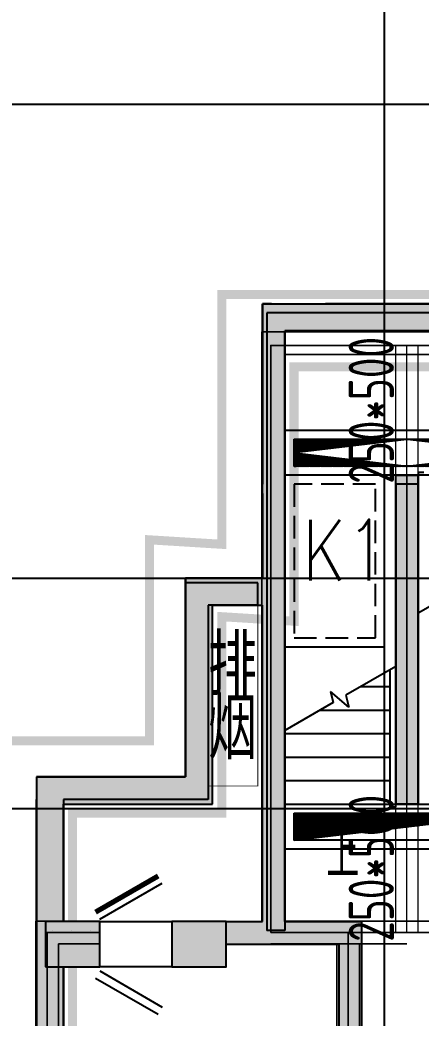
# Model space of a CAD drawing. Extents: x 369444 to 684549, y -549309 to 575337.
# Drawn here: x 385993 to 390430, y 460388 to 471438 of the extents above; entities that cross this region are included whole.
import ezdxf

# ---------------------------------------------------------------- set-up
doc = ezdxf.new("R2010")
doc.units = 0
doc.header["$LTSCALE"] = 1000
doc.header["$MEASUREMENT"] = 0
doc.linetypes.add('__DASH', pattern=[0.35, 0.25, -0.1])
doc.linetypes.add('DASH', pattern=[0.35, 0.25, -0.1])
for name, color, linetype, lineweight, true_color in [('-1-0-1', 7, 'Continuous', 0, 0xc0c0c0), ('-1-1-2', 7, 'Continuous', 0, 0xc0c0c0), ('-2-0-1', 1, 'Continuous', 0, 0xff0000), ('-2-1-2', 9, 'Continuous', 0, 0x808080), ('1-6-1', 7, 'Continuous', 0, 0x55ff55), ('1-6-2', 7, 'Continuous', 0, 0x55ff55), ('12-6-1', 4, 'Continuous', 0, 0x00ffff), ('12-6-2', 4, 'Continuous', 0, 0x00ffff), ('12-6-5', 4, 'Continuous', 0, 0x00ffff)]:
    doc.layers.add(name, color=color, linetype=linetype, lineweight=lineweight, true_color=true_color)
for name, color, linetype in [('1-标高箭头', 3, 'Continuous'), ('A-WALL-HATCH', 8, 'Continuous'), ('COLUMN', 9, 'Continuous'), ('DOTE', 1, 'Continuous'), ('HS-A-轮廓线-地下室', 3, 'DASH'), ('PUB_HATCH', 8, 'Continuous'), ('STAIR', 2, 'Continuous'), ('WALL', 9, 'Continuous'), ('WINDOW', 4, 'Continuous'), ('二期轮廓线', 8, 'DASH'), ('填充', 8, 'Continuous'), ('排水', 61, 'Continuous'), ('车库集水坑', 60, 'Continuous'), ('车库风井', 6, 'Continuous'), ('防火分区线', 7, 'Continuous')]:
    doc.layers.add(name, color=color, linetype=linetype)
doc.layers.add('TEXT', color=7, linetype='Continuous', lineweight=13)
doc.styles.add('_HZTXT', font='txt.shx', dxfattribs={"width": 0.8, "bigfont": 'HZTXT.shx'})
doc.styles.add('_TCH_DIM', font='SIMPLEX', dxfattribs={"bigfont": 'GBCBIG'})
doc.styles.add('yjkcad', font='yjkeng.shx', dxfattribs={"width": 0.7, "height": 250, "bigfont": 'yjkchn.shx'})

# ---------------------------------------------------------------- blocks, each defined once
blk = doc.blocks.new('_FZH')
blk.add_lwpolyline([(-0.5, -0.5), (0.5, -0.5), (0.5, 0.5), (-0.5, 0.5)], close=True)
at = {"layer": 'PUB_HATCH'}
blk.add_solid([(-0.5, -0.5), (0.5, -0.5), (-0.5, 0.5), (0.5, 0.5)], dxfattribs=at)
blk = doc.blocks.new('$DorLib2D$00000196')
at = {"color": 0}
for p, q in [((-0.499999999943185, 0.3571428571756599), (0.3660254037941115, 0.8571428571485775)), ((-0.4999999999536087, -0.3571428571892383), (0.3660254037836808, -0.8571428571621489)), ((-0.5571428570964443, -0.4561171890503601), (0.308882546641037, -0.9561171890231036))]:
    blk.add_line(p, q, dxfattribs=at)
at = {"color": 0, "const_width": 0.0714285714285714}
blk.add_lwpolyline([(-0.5571428570860135, 0.4561171890367817), (0.3088825466514606, 0.9561171890095252)], dxfattribs=at)

msp = doc.modelspace()

# ---------------------------------------------------------------- hatches: boundary and pattern name
at = {"layer": 'A-WALL-HATCH'}
for points in [[(386874.6808252316, 460956.8612117458), (386874.6808252316, 461456.8612117458), (386174.6808252316, 461456.8612117458), (386174.6808252316, 460956.8612117458)], [(388274.6806573849, 460956.8612117458), (388274.6806573849, 461456.8612117458), (387674.6806421261, 461456.8612117458), (387674.6806421261, 460956.8612117458)]]:
    msp.add_hatch(color=256, dxfattribs=at).paths.add_polyline_path(points)
at = {"layer": 'PUB_HATCH', "linetype": 'ByBlock'}
for points in [[(388674.5410318356, 468296.8659000087), (388924.5410318356, 467996.8659000087), (396924.5577554684, 467996.8659000087), (397174.5577554684, 468296.8659000087)], [(387824.5425271969, 465257.3111452747), (388124.5425271969, 464957.3111452747), (388674.5410318356, 464957.3111452747), (388724.5410318356, 465102.3111447978), (388674.5410318356, 465257.3111452747)], [(387824.5425271969, 463056.9704236675), (388124.5425271969, 462755.9704370189), (388124.5425271969, 464957.3111452747), (387824.5425271969, 465257.3111452747)], [(386174.6788339596, 462806.9703507114), (386333.0121850949, 462873.3036908794), (386349.678841589, 463056.9703583408), (386174.6788187008, 463056.9703507114)], [(386333.0121850949, 462873.3036908794), (386474.6788492184, 462755.9703640628), (388124.5425271969, 462755.9704370189), (387824.5425271969, 463056.9704236675), (386349.678841589, 463056.9703583408)], [(386274.6788492184, 461356.8659000087), (386274.6788492184, 461456.8659000087), (386474.6788492184, 461456.8659000087), (386474.6788492184, 462755.9703640628), (386333.0121850949, 462873.3036908794), (386174.6788492184, 462806.9703507114), (386174.6788492184, 461356.8659000087)], [(386474.6788492184, 460956.8659000087), (386274.6788492184, 460956.8659000087), (386274.6788492184, 461356.8659000087), (386174.6788492184, 461356.8659000087), (386174.6788492184, 459506.9657835651), (386474.6788492184, 459506.9657835651)]]:
    msp.add_hatch(color=256, dxfattribs=at).paths.add_polyline_path(points)
at = {"layer": 'PUB_HATCH'}
for points in [[(388724.5410318356, 465102.3111447978), (388924.5410318356, 465082.3111452747), (388924.5410318356, 467996.8659000087), (388674.5410318356, 468296.8659000087), (388674.5410318356, 465257.3111452747)], [(390399.6136026364, 462756.8642310787), (390399.6620721798, 466396.8642353702), (390149.6620721798, 466396.8675646472), (390149.6136026364, 462756.8675603557)], [(388624.4082040768, 465207.3208946872), (387824.4082040768, 465207.3208946872), (388074.4082040768, 464957.3208946872), (388624.4082040768, 464957.3208946872)], [(388074.4082040768, 464957.3208946872), (387824.4082040768, 465207.3208946872), (387824.4082040768, 463056.980178802), (388074.4082040768, 462806.980178802)], [(388799.5410318356, 461373.5325669933), (388924.5410318356, 461456.8659000087), (388924.5410318356, 465082.3111452747), (388724.5410318356, 465102.3111447978), (388674.5410318356, 464957.3111452747), (388674.5410318356, 461456.8659000087)], [(386174.6808252316, 461206.8611664462), (386174.6808252316, 461456.8612117458), (386474.5447015744, 461456.8612117458), (386474.5445260983, 462806.980178802), (386174.5444879513, 463056.980178802), (386174.5447320919, 461206.8611664462)], [(388074.4082040768, 462806.980178802), (387824.4082040768, 463056.980178802), (386174.5444879513, 463056.980178802), (386474.5445260983, 462806.980178802)], [(388274.6786813717, 461456.8659000087), (388274.6786813717, 461206.8659000087), (388799.5410318356, 461206.8659000087), (388799.5410318356, 461373.5325669933), (388674.5410318356, 461456.8659000087)], [(388799.5410318356, 461373.5325669933), (388799.5410318356, 461206.8659000087), (389524.6163568478, 461206.8659000087), (389774.6163949948, 461456.8659000087), (388924.5410318356, 461456.8659000087)], [(389774.6160440426, 459406.9657835651), (389774.6163949948, 461456.8659000087), (389524.6163568478, 461206.8659000087), (389524.6160440426, 459406.9657835651)], [(386474.5447626095, 460956.8612117458), (386174.6808252316, 460956.8612117458), (386174.6808252316, 461206.8611669231), (386174.5447320919, 461206.8611669231), (386174.545449255, 455556.9754805255), (386474.5454950314, 455256.9754805255)]]:
    msp.add_hatch(color=256, dxfattribs=at).paths.add_polyline_path(points)
at = {"layer": '填充'}
h = msp.add_hatch(dxfattribs=at)
h.set_pattern_fill('ANSI31', color=256, scale=100, angle=585.0000000000001, style=0)
h.set_pattern_definition([(270, (-38490358416.97454, -3904703183.507347), (158.75, 5.684341886080801e-14), [])])
h.paths.add_polyline_path([(389024.4828195553, 466796.8612274814), (391524.4826669674, 466796.8612270046), (391524.4826669674, 466496.8612270046), (389024.4828195553, 466496.8612274814)])
h = msp.add_hatch(dxfattribs=at)
h.set_pattern_fill('ANSI31', color=256, scale=100, angle=585.0000000000001, style=0)
h.set_pattern_definition([(270, (-38490358416.97454, -3904707323.507351), (158.75, 5.684341886080801e-14), [])])
h.paths.add_polyline_path([(389024.4828195553, 462656.8612231899), (391524.4826669674, 462656.861222713), (391524.4826669674, 462356.861222713), (389024.4828195553, 462356.8612231899)])

# ---------------------------------------------------------------- linework, layer by layer
at = {"layer": '-1-0-1', "color": 0}
for p in [(388768.708466528, 467834.8820771861, -3600), (390274.3054132443, 467834.8820771861, -3600), (390274.3054132443, 466397.0933484721, -3600), (390274.2569437008, 462757.0933441806, -3600), (386293.3804330807, 461335.0859393764, -3600), (386862.7114877682, 461335.0859393764, -3600), (390274.2569437008, 461335.0859393764, -3600), (390349.2593774777, 461335.0859393764, -3600)]:
    msp.add_point(p, dxfattribs=at)
at = {"layer": '-1-1-2', "color": 0}
for p, q in [((388768.708466528, 467834.8820771861, -3600), (388768.708466528, 467834.8820771861)), ((390274.3054132443, 467834.8820771861, -3600), (390274.3054132443, 467834.8820771861)), ((390274.3054132443, 466397.0933484721, -3600), (390274.3054132443, 466397.0933484721)), ((390274.2569437008, 462757.0933441806, -3600), (390274.2569437008, 462757.0933441806)), ((386293.3804330807, 461335.0859393764, -3600), (386293.3804330807, 461335.0859393764)), ((386862.7114877682, 461335.0859393764, -3600), (386862.7114877682, 461335.0859393764)), ((390274.2569437008, 461335.0859393764, -3600), (390274.2569437008, 461335.0859393764)), ((390349.2593774777, 461335.0859393764, -3600), (390349.2593774777, 461335.0859393764))]:
    msp.add_line(p, q, dxfattribs=at)
at = {"layer": '-2-0-1', "color": 0}
for p, q in [((388768.708466528, 461335.0859393764, -3600), (388768.708466528, 467834.8820771861, -3600)), ((388768.708466528, 467834.8820771861, -3600), (390274.3054132443, 467834.8820771861, -3600)), ((390274.3054132443, 466397.0933484721, -3600), (390274.3054132443, 467834.8820771861, -3600)), ((390274.3054132443, 467834.8820771861, -3600), (391755.1843652707, 467834.8820771861, -3600)), ((390274.2569437008, 462757.0933441806, -3600), (390274.3054132443, 466397.0933484721, -3600)), ((390274.2569437008, 461335.0859393764, -3600), (390274.2569437008, 462757.0933441806, -3600)), ((386293.3804330807, 461335.0859393764, -3600), (386862.7114877682, 461335.0859393764, -3600)), ((386293.3804330807, 459407.2028364826, -3600), (386293.3804330807, 461335.0859393764, -3600)), ((388768.708466528, 461335.0859393764, -3600), (390274.2569437008, 461335.0859393764, -3600)), ((390274.2569437008, 461335.0859393764, -3600), (390349.2593774777, 461335.0859393764, -3600)), ((390349.2593774777, 461335.0859393764, -3600), (391755.1843652707, 461335.0859393764, -3600))]:
    msp.add_line(p, q, dxfattribs=at)
at = {"layer": '-2-1-2', "color": 0}
for p, q in [((388768.708466528, 461335.0859393764), (388768.708466528, 467834.8820771861)), ((388768.708466528, 467834.8820771861), (390274.3054132443, 467834.8820771861)), ((390274.3054132443, 466397.0933484721), (390274.3054132443, 467834.8820771861)), ((390274.3054132443, 467834.8820771861), (391755.1843652707, 467834.8820771861)), ((390274.2569437008, 462757.0933441806), (390274.3054132443, 466397.0933484721)), ((390274.2569437008, 461335.0859393764), (390274.2569437008, 462757.0933441806)), ((386293.3804330807, 461335.0859393764), (386862.7114877682, 461335.0859393764)), ((386293.3804330807, 459407.2028364826), (386293.3804330807, 461335.0859393764)), ((388768.708466528, 461335.0859393764), (390274.2569437008, 461335.0859393764)), ((390274.2569437008, 461335.0859393764), (390349.2593774777, 461335.0859393764)), ((390349.2593774777, 461335.0859393764), (391755.1843652707, 461335.0859393764))]:
    msp.add_line(p, q, dxfattribs=at)
at = {"layer": '1-6-1', "color": 0}
for p, q in [((388668.708466528, 467984.8820771861, -3600), (388668.708466528, 461460.0859393764, -3600)), ((388668.708466528, 467984.8820771861), (388668.708466528, 467984.8820771861, -3600)), ((388668.708466528, 461460.0859393764), (388668.708466528, 467984.8820771861)), ((388668.708466528, 467984.8820771861, -3600), (388668.708466528, 467984.8820771861)), ((390274.3054132443, 467984.8820771861, -3600), (388668.708466528, 467984.8820771861, -3600)), ((388668.708466528, 467984.8820771861), (390274.3054132443, 467984.8820771861)), ((390274.3054132443, 467984.8820771861), (390274.3054132443, 467984.8820771861, -3600)), ((390274.3054132443, 467984.8820771861, -3600), (390274.3054132443, 467984.8820771861)), ((391755.1843652707, 467984.8820771861, -3600), (390274.3054132443, 467984.8820771861, -3600)), ((390274.3054132443, 467984.8820771861), (391755.1843652707, 467984.8820771861)), ((388918.708466528, 467734.8820771861), (388918.708466528, 461460.0859393764)), ((388918.708466528, 467734.8820771861, -3600), (388918.708466528, 467734.8820771861)), ((388918.708466528, 461460.0859393764, -3600), (388918.708466528, 467734.8820771861, -3600)), ((388918.708466528, 467734.8820771861), (388918.708466528, 467734.8820771861, -3600)), ((390274.3054132443, 467734.8820771861), (388918.708466528, 467734.8820771861)), ((388918.708466528, 467734.8820771861, -3600), (390274.3054132443, 467734.8820771861, -3600)), ((390274.3054132443, 467734.8820771861, -3600), (390274.3054132443, 467734.8820771861)), ((390274.3054132443, 467734.8820771861), (390274.3054132443, 467734.8820771861, -3600)), ((391755.1843652707, 467734.8820771861), (390274.3054132443, 467734.8820771861)), ((390274.3054132443, 467734.8820771861, -3600), (391755.1843652707, 467734.8820771861, -3600)), ((390149.3054132443, 466397.0933484721, -3600), (390149.2569437008, 462757.0933441806, -3600)), ((390149.2569437008, 462757.0933441806), (390149.3054132443, 466397.0933484721)), ((390149.3054132443, 466397.0933484721), (390149.3054132443, 466397.0933484721, -3600)), ((390149.3054132443, 466397.0933484721, -3600), (390149.3054132443, 466397.0933484721)), ((390399.3054132443, 466397.0933484721, -3600), (390149.3054132443, 466397.0933484721, -3600)), ((390149.3054132443, 466397.0933484721), (390399.3054132443, 466397.0933484721)), ((390399.3054132443, 466397.0933484721), (390399.2569437008, 462757.0933441806)), ((390399.2569437008, 462757.0933441806, -3600), (390399.3054132443, 466397.0933484721, -3600)), ((390399.3054132443, 466397.0933484721, -3600), (390399.3054132443, 466397.0933484721)), ((390399.3054132443, 466397.0933484721), (390399.3054132443, 466397.0933484721, -3600)), ((390149.2569437008, 462757.0933441806, -3600), (390149.2569437008, 462757.0933441806)), ((390149.2569437008, 462757.0933441806, -3600), (390399.2569437008, 462757.0933441806, -3600)), ((390149.2569437008, 462757.0933441806), (390149.2569437008, 462757.0933441806, -3600)), ((390399.2569437008, 462757.0933441806), (390149.2569437008, 462757.0933441806)), ((390399.2569437008, 462757.0933441806), (390399.2569437008, 462757.0933441806, -3600)), ((390399.2569437008, 462757.0933441806, -3600), (390399.2569437008, 462757.0933441806)), ((386168.3804330807, 461460.0859393764, -3600), (386168.3804330807, 461460.0859393764)), ((386762.7114877682, 461460.0859393764, -3600), (386168.3804330807, 461460.0859393764, -3600)), ((386168.3804330807, 461460.0859393764), (386762.7114877682, 461460.0859393764)), ((386168.3804330807, 461460.0859393764, -3600), (386168.3804330807, 459407.2028364826, -3600)), ((386168.3804330807, 461460.0859393764), (386168.3804330807, 461460.0859393764, -3600)), ((386168.3804330807, 459407.2028364826), (386168.3804330807, 461460.0859393764)), ((386762.7114877682, 461460.0859393764), (386762.7114877682, 461460.0859393764, -3600)), ((388668.708466528, 461460.0859393764, -3600), (388668.708466528, 461460.0859393764)), ((388918.708466528, 461460.0859393764), (388918.708466528, 461460.0859393764, -3600)), ((388918.708466528, 461460.0859393764, -3600), (388918.708466528, 461460.0859393764)), ((390274.2569437008, 461460.0859393764, -3600), (388918.708466528, 461460.0859393764, -3600)), ((388918.708466528, 461460.0859393764), (390274.2569437008, 461460.0859393764)), ((390274.2569437008, 461460.0859393764, -3600), (390274.2569437008, 461460.0859393764)), ((390349.2593774777, 461460.0859393764, -3600), (390274.2569437008, 461460.0859393764, -3600)), ((390274.2569437008, 461460.0859393764), (390349.2593774777, 461460.0859393764)), ((390274.2569437008, 461460.0859393764), (390274.2569437008, 461460.0859393764, -3600)), ((390349.2593774777, 461460.0859393764), (390349.2593774777, 461460.0859393764, -3600)), ((390349.2593774777, 461460.0859393764, -3600), (390349.2593774777, 461460.0859393764)), ((391630.1843652707, 461460.0859393764, -3600), (390349.2593774777, 461460.0859393764, -3600)), ((390349.2593774777, 461460.0859393764), (391630.1843652707, 461460.0859393764)), ((386418.3804330807, 461210.0859393764), (386418.3804330807, 461210.0859393764, -3600)), ((386862.7114877682, 461210.0859393764), (386418.3804330807, 461210.0859393764)), ((386418.3804330807, 461210.0859393764, -3600), (386862.7114877682, 461210.0859393764, -3600)), ((386418.3804330807, 461210.0859393764), (386418.3804330807, 459532.2028364826)), ((386418.3804330807, 461210.0859393764, -3600), (386418.3804330807, 461210.0859393764)), ((386418.3804330807, 459532.2028364826, -3600), (386418.3804330807, 461210.0859393764, -3600)), ((386862.7114877682, 461210.0859393764, -3600), (386862.7114877682, 461210.0859393764)), ((388768.708466528, 461210.0859393764), (388768.708466528, 461210.0859393764, -3600)), ((390274.2569437008, 461210.0859393764), (388768.708466528, 461210.0859393764)), ((388768.708466528, 461210.0859393764, -3600), (390274.2569437008, 461210.0859393764, -3600)), ((389499.5911722165, 461210.0859393764, -3600), (389499.5911722165, 459532.2028364826, -3600)), ((389499.5911722165, 461210.0859393764), (389499.5911722165, 461210.0859393764, -3600)), ((389499.5911722165, 459532.2028364826), (389499.5911722165, 461210.0859393764)), ((389749.5911722165, 461210.0859393764), (389749.5911722165, 459407.2028364826)), ((389749.5911722165, 461210.0859393764, -3600), (389749.5911722165, 461210.0859393764)), ((389749.5911722165, 459407.2028364826, -3600), (389749.5911722165, 461210.0859393764, -3600)), ((390224.2593774777, 461210.0859393764), (390274.2569437008, 461210.0859393764)), ((390224.2593774777, 461210.0859393764, -3600), (390224.2593774777, 461210.0859393764)), ((390274.2569437008, 461210.0859393764, -3600), (390224.2593774777, 461210.0859393764, -3600)), ((390274.2569437008, 461210.0859393764), (390274.2569437008, 461210.0859393764, -3600)), ((390274.2569437008, 461210.0859393764, -3600), (390274.2569437008, 461210.0859393764))]:
    msp.add_line(p, q, dxfattribs=at)
at = {"layer": '1-6-2', "color": 0}
for p, q in [((388768.708466528, 467834.8820771861), (388768.708466528, 461335.0859393764)), ((388768.708466528, 467834.8820771861, -3600), (388768.708466528, 467834.8820771861)), ((388768.708466528, 461335.0859393764, -3600), (388768.708466528, 467834.8820771861, -3600)), ((388768.708466528, 467834.8820771861), (388768.708466528, 467834.8820771861, -3600)), ((390274.3054132443, 467834.8820771861), (388768.708466528, 467834.8820771861)), ((388768.708466528, 467834.8820771861, -3600), (390274.3054132443, 467834.8820771861, -3600)), ((390274.3054132443, 467834.8820771861, -3600), (390274.3054132443, 467834.8820771861)), ((390274.3054132443, 467834.8820771861), (390274.3054132443, 467834.8820771861, -3600)), ((391755.1843652707, 467834.8820771861), (390274.3054132443, 467834.8820771861)), ((390274.3054132443, 467834.8820771861, -3600), (391755.1843652707, 467834.8820771861, -3600)), ((390274.3054132443, 466397.0933484721), (390274.2569437008, 462757.0933441806)), ((390274.2569437008, 462757.0933441806, -3600), (390274.3054132443, 466397.0933484721, -3600)), ((390274.3054132443, 466397.0933484721, -3600), (390274.3054132443, 466397.0933484721)), ((390274.2569437008, 462757.0933441806), (390274.2569437008, 462757.0933441806, -3600)), ((386293.3804330807, 461335.0859393764), (386293.3804330807, 461335.0859393764, -3600)), ((386862.7114877682, 461335.0859393764), (386293.3804330807, 461335.0859393764)), ((386293.3804330807, 461335.0859393764, -3600), (386862.7114877682, 461335.0859393764, -3600)), ((386293.3804330807, 461335.0859393764), (386293.3804330807, 459407.2028364826)), ((386293.3804330807, 461335.0859393764, -3600), (386293.3804330807, 461335.0859393764)), ((386293.3804330807, 459407.2028364826, -3600), (386293.3804330807, 461335.0859393764, -3600)), ((386862.7114877682, 461335.0859393764, -3600), (386862.7114877682, 461335.0859393764)), ((388768.708466528, 461335.0859393764), (388768.708466528, 461335.0859393764, -3600)), ((388768.708466528, 461335.0859393764), (388768.708466528, 461335.0859393764, -3600)), ((390274.2569437008, 461335.0859393764), (388768.708466528, 461335.0859393764)), ((388768.708466528, 461335.0859393764, -3600), (390274.2569437008, 461335.0859393764, -3600)), ((389624.5911722165, 461335.0859393764), (389624.5911722165, 459407.2028364826)), ((389624.5911722165, 461335.0859393764, -3600), (389624.5911722165, 461335.0859393764)), ((389624.5911722165, 459407.2028364826, -3600), (389624.5911722165, 461335.0859393764, -3600)), ((390274.2569437008, 461335.0859393764), (390274.2569437008, 461335.0859393764, -3600)), ((390349.2593774777, 461335.0859393764), (390274.2569437008, 461335.0859393764)), ((390274.2569437008, 461335.0859393764, -3600), (390349.2593774777, 461335.0859393764, -3600)), ((390274.2569437008, 461335.0859393764, -3600), (390274.2569437008, 461335.0859393764)), ((390349.2593774777, 461335.0859393764, -3600), (390349.2593774777, 461335.0859393764)), ((390349.2593774777, 461335.0859393764), (390349.2593774777, 461335.0859393764, -3600)), ((391755.1843652707, 461335.0859393764), (390349.2593774777, 461335.0859393764)), ((390349.2593774777, 461335.0859393764, -3600), (391755.1843652707, 461335.0859393764, -3600))]:
    msp.add_line(p, q, dxfattribs=at)
at = {"layer": '1-标高箭头', "linetype": 'ByBlock', "lineweight": -2}
msp.add_lwpolyline([(389537.039704321, 462626.8612231899, 0, 0, 0), (389537.039704321, 463346.8612231899, 120, 0, 0), (389537.039704321, 463796.8612231899, 0, 0, 0)], format="xyseb", dxfattribs=at)
at = {"layer": '12-6-1', "color": 0}
for p, q in [((390149.3054132443, 467834.8820771861), (390399.3054132443, 467834.8820771861)), ((390149.3054132443, 467834.8820771861, -500), (390149.3054132443, 467834.8820771861)), ((390399.3054132443, 467834.8820771861, -500), (390149.3054132443, 467834.8820771861, -500)), ((390149.3054132443, 466397.0933484721), (390149.3054132443, 467834.8820771861)), ((390149.3054132443, 466397.0933484721, -500), (390149.3054132443, 467834.8820771861, -500)), ((390399.3054132443, 467834.8820771861), (390399.3054132443, 467834.8820771861, -500)), ((390399.3054132443, 466397.0933484721), (390399.3054132443, 467834.8820771861)), ((390399.3054132443, 466397.0933484721, -500), (390399.3054132443, 467834.8820771861, -500)), ((390149.3054132443, 466397.0933484721), (390399.3054132443, 466397.0933484721)), ((390149.3054132443, 466397.0933484721, -500), (390149.3054132443, 466397.0933484721)), ((390399.3054132443, 466397.0933484721, -500), (390149.3054132443, 466397.0933484721, -500)), ((390399.3054132443, 466397.0933484721), (390399.3054132443, 466397.0933484721, -500)), ((390149.2569437008, 462757.0933441806), (390399.2569437008, 462757.0933441806)), ((390149.2569437008, 462757.0933441806, -500), (390149.2569437008, 462757.0933441806)), ((390399.2569437008, 462757.0933441806, -500), (390149.2569437008, 462757.0933441806, -500)), ((390149.2569437008, 461335.0859393764), (390149.2569437008, 462757.0933441806)), ((390149.2569437008, 461335.0859393764, -500), (390149.2569437008, 462757.0933441806, -500)), ((390399.2569437008, 462757.0933441806), (390399.2569437008, 462757.0933441806, -500)), ((390399.2569437008, 461335.0859393764), (390399.2569437008, 462757.0933441806)), ((390399.2569437008, 461335.0859393764, -500), (390399.2569437008, 462757.0933441806, -500)), ((390149.2569437008, 461335.0859393764), (390399.2569437008, 461335.0859393764)), ((390149.2569437008, 461335.0859393764, -500), (390149.2569437008, 461335.0859393764)), ((390399.2569437008, 461335.0859393764, -500), (390149.2569437008, 461335.0859393764, -500)), ((390399.2569437008, 461335.0859393764), (390399.2569437008, 461335.0859393764, -500))]:
    msp.add_line(p, q, dxfattribs=at)
at = {"layer": '12-6-2', "color": 0}
for p, q in [((390274.3054132443, 466397.0933484721), (390274.3054132443, 467834.8820771861)), ((390274.2569437008, 461335.0859393764), (390274.2569437008, 462757.0933441806))]:
    msp.add_line(p, q, dxfattribs=at)
at = {"layer": 'COLUMN', "color": 8}
for p, q in [((386874.6808252316, 461456.8612117458), (386474.5447015744, 461456.8612117458)), ((386874.6808252316, 460956.8612117458), (386874.6808252316, 461456.8612117458)), ((388274.6806573849, 461456.8612117458), (387674.6806421261, 461456.8612117458)), ((387674.6806421261, 461456.8612117458), (387674.6806421261, 460956.8612117458)), ((388274.6806573849, 460956.8612117458), (388274.6806573849, 461456.8612117458)), ((386474.5447626095, 460956.8612117458), (386874.6808252316, 460956.8612117458)), ((387674.6806421261, 460956.8612117458), (388274.6806573849, 460956.8612117458))]:
    msp.add_line(p, q, dxfattribs=at)
at = {"layer": 'DOTE', "color": 8}
msp.add_line((390024.4829339962, 59364.2341589618), (390024.4829339962, 476704.7720441509), dxfattribs=at)
at = {"layer": 'DOTE', "color": 8, "lineweight": -2}
for p, q in [((377844.3969278317, 470506.974416225), (624570.94583988, 470506.974416225)), ((377844.3969278317, 465256.9703235317), (624570.94583988, 465256.9703235317)), ((377844.3969278317, 462706.974416225), (624570.94583988, 462706.974416225))]:
    msp.add_line(p, q, dxfattribs=at)
at = {"layer": 'HS-A-轮廓线-地下室', "lineweight": -2, "ltscale": 8}
msp.add_lwpolyline([(402174.4832162838, 464756.9804958988), (397174.4832162838, 464757.0303673435), (397174.4249277096, 468296.8659000087), (388674.5410318356, 468296.8659000087), (388674.5410318356, 465257.3291830707), (387824.4082040768, 465256.9703235317), (387824.4083414059, 463056.9802069354), (386174.544617651, 463056.9801048923), (386174.5460214596, 455556.9784788776), (385274.5419397335, 455556.9754805255), (385274.5418863278, 448856.9789642978), (380274.4829721432, 448856.978963821), (380274.4829645138, 177256.9744915653)], dxfattribs=at)
at = {"layer": 'HS-A-轮廓线-地下室', "linetype": 'ByBlock', "ltscale": 6}
msp.add_lwpolyline([(386874.6788492184, 461456.8659000087), (387674.6786813717, 461456.8659000087), (387674.6786813717, 460956.8659000087), (386874.6788492184, 460956.8659000087)], close=True, dxfattribs=at)
at = {"layer": 'STAIR', "linetype": 'ByBlock'}
for p, q in [((390399.5430002194, 466426.8612270046), (390399.5430002194, 464873.2341870952)), ((390459.5430002194, 466426.8612270046), (390399.5430002194, 466426.8612270046)), ((390399.5430002194, 466396.8612270046), (390399.5430002194, 464873.2341870952)), ((390399.5430002194, 464873.2341870952), (390951.5241556149, 465191.9206542659)), ((390149.539704321, 464280.4882630992), (389597.5585489254, 463961.8017959285)), ((390089.539704321, 462726.8612231899), (390089.539704321, 464245.8472470928)), ((390149.539704321, 462756.8612231899), (390149.539704321, 464280.4882630992)), ((390149.539704321, 462726.8612231899), (390149.539704321, 464280.4882630992)), ((389632.4991235714, 463831.4018077541), (389426.4541788083, 464004.2940420795)), ((389426.4541788083, 464004.2940420795), (389459.2381753903, 463881.9424910236)), ((389762.2063074093, 464056.8612231899), (390089.539704321, 464056.8612231899)), ((389459.2381753903, 463881.9424910236), (388924.539704321, 463573.2341832805)), ((389597.5585489254, 463961.8017959285), (389632.4991235714, 463831.4018077541)), ((389311.8731012326, 463796.8612231899), (390089.539704321, 463796.8612231899)), ((388924.539704321, 462756.8612231899), (388924.539704321, 463573.2341832805)), ((388924.539704321, 463536.8612231899), (390089.539704321, 463536.8612231899)), ((388924.539704321, 463276.8612231899), (390089.539704321, 463276.8612231899)), ((388924.539704321, 463016.8612231899), (390089.539704321, 463016.8612231899)), ((388924.539704321, 462756.8612231899), (390089.539704321, 462756.8612231899)), ((390089.539704321, 462726.8612231899), (390149.539704321, 462726.8612231899))]:
    msp.add_line(p, q, dxfattribs=at)
at = {"layer": 'WALL', "linetype": 'ByBlock'}
for p, q in [((388674.5410318356, 468296.8659000087), (397174.5577554684, 468296.8659000087)), ((392324.54299259, 468196.8612274814), (388724.5430002194, 468196.8612270046)), ((388724.5430002194, 468196.8612270046), (388724.5430002194, 461356.8612270046)), ((388924.5410318356, 467996.8659000087), (396924.5577554684, 467996.8659000087)), ((392124.54299259, 467996.8612274814), (388924.5430002194, 467996.8612270046)), ((388924.5430002194, 467996.8612270046), (388924.5430002194, 461356.8612270046)), ((390149.5430002194, 466296.8612270046), (390149.5430002194, 462756.8612270046)), ((390399.5430002194, 466296.8612270046), (390149.5430002194, 466296.8612270046)), ((390399.5430002194, 466296.8612270046), (390399.5430002194, 462756.8612270046)), ((387824.5425271969, 465257.3111452747), (388674.5410318356, 465257.3111452747)), ((387824.5425271969, 463056.9704236675), (387824.5425271969, 465257.3111452747)), ((388124.5425271969, 464957.3111452747), (388674.5410318356, 464957.3111452747)), ((388124.5425271969, 462755.9704370189), (388124.5425271969, 464957.3111452747)), ((386174.6788187008, 463056.9703507114), (386349.678841589, 463056.9703583408)), ((386174.6788187008, 463056.9703507114), (386174.6788339596, 462806.9703507114)), ((386349.678841589, 463056.9703583408), (387824.5425271969, 463056.9704236675)), ((386174.6788339596, 462806.9703507114), (386174.6788492184, 462806.9703507114)), ((386174.6788492184, 461356.8659000087), (386174.6788492184, 462806.9703507114)), ((386474.6788492184, 462755.9703640628), (388124.5425271969, 462755.9704370189)), ((386474.6788492184, 461456.8659000087), (386474.6788492184, 462755.9703640628)), ((390399.5430002194, 462756.8612270046), (390149.5430002194, 462756.8612270046)), ((386174.6788492184, 459506.9657835651), (386174.6788492184, 461356.8659000087)), ((388924.5430002194, 461356.8612270046), (388724.5430002194, 461356.8612270046)), ((386474.6788492184, 459506.9657835651), (386474.6788492184, 460956.8659000087))]:
    msp.add_line(p, q, dxfattribs=at)
at = {"layer": 'WALL'}
for p, q in [((388674.5410318356, 465257.3111452747), (388674.5410318356, 468296.8659000087)), ((388924.5410318356, 465082.3111452747), (388924.5410318356, 467996.8659000087)), ((390149.6136026364, 462756.8675603557), (390149.6620721798, 466396.8675646472)), ((390149.6620721798, 466396.8675646472), (390399.6620721798, 466396.8642353702)), ((390399.6136026364, 462756.8642310787), (390399.6620721798, 466396.8642353702)), ((388624.4082040768, 465207.3208946872), (387824.4082040768, 465207.3208946872)), ((387824.4082040768, 465207.3208946872), (387824.4082040768, 463056.980178802)), ((388624.4082040768, 464957.3208946872), (388624.4082040768, 465207.3208946872)), ((388924.5410318356, 461456.8659000087), (388924.5410318356, 465082.3111452747)), ((388624.4082040768, 464957.3208946872), (388074.4082040768, 464957.3208946872)), ((388074.4082040768, 464957.3208946872), (388074.4082040768, 462806.980178802)), ((388674.5410318356, 461456.8659000087), (388674.5410318356, 464957.3111452747)), ((386174.5444879513, 463056.980178802), (386174.5447320919, 461206.8611664462)), ((387824.4082040768, 463056.980178802), (386174.5444879513, 463056.980178802)), ((386474.5445260983, 462806.980178802), (386474.5447015744, 461456.8612117458)), ((388074.4082040768, 462806.980178802), (386474.5445260983, 462806.980178802)), ((390149.6136026364, 462756.8675603557), (390399.6136026364, 462756.8642310787)), ((388274.6786813717, 461456.8659000087), (388674.5410318356, 461456.8659000087)), ((388924.5410318356, 461456.8659000087), (389774.6163949948, 461456.8659000087)), ((389774.6160440426, 459406.9657835651), (389774.6163949948, 461456.8659000087)), ((386349.6788492184, 461356.8659000087, -0.01200014400000001), (386349.6788492184, 461356.8659000087, -0.01200014400000001)), ((386562.1788492184, 461356.8659000087, -0.01200014400000001), (386562.1788492184, 461356.8659000087, -0.01200014400000001)), ((386774.6788492184, 461356.8659000087, -0.01200014400000001), (386774.6788492184, 461356.8659000087, -0.01200014400000001)), ((386174.5447320919, 461206.8611669231), (386174.545449255, 455556.9754805255)), ((388274.6786813717, 461206.8659000087), (388799.5410318356, 461206.8659000087)), ((388799.5410318356, 461206.8659000087), (389524.6163568478, 461206.8659000087)), ((389524.6160440426, 459406.9657835651), (389524.6163568478, 461206.8659000087)), ((386474.5447626095, 460956.8612117458), (386474.5454950314, 455256.9754805255))]:
    msp.add_line(p, q, dxfattribs=at)
at = {"layer": '二期轮廓线', "ltscale": 6}
msp.add_lwpolyline([(402174.6160440426, 464756.9804958988), (397174.6160440426, 464757.0303673435), (397174.5523614865, 468296.8659000087), (388674.5410318356, 468296.8659000087), (388674.5410318356, 465257.3291268039), (387824.5410318356, 465256.9703235317), (387824.5411691647, 463056.9802069354), (386174.6774454098, 463056.9801048923), (386174.6788492184, 455556.9784788776), (385274.6747674923, 455556.9754805255), (385274.6747140866, 448856.9789642978), (380274.615799902, 448856.978963821), (380274.6157922726, 203356.9742908168)], dxfattribs=at)
at = {"layer": '排水'}
for points in [[(388924.4828195553, 466896.8612274814), (391624.4826669674, 466896.8612270046), (391624.4826669674, 466396.8612270046), (388924.4828195553, 466396.8612274814), (388924.4828195553, 466896.8612274814)], [(388924.4828195553, 462756.8612231899), (391624.4826669674, 462756.861222713), (391624.4826669674, 462256.861222713), (388924.4828195553, 462256.8612231899), (388924.4828195553, 462756.8612231899)]]:
    msp.add_lwpolyline(points, dxfattribs=at)
for points in [[(389024.4828195553, 466796.8612274814), (391524.4826669674, 466796.8612270046), (391524.4826669674, 466496.8612270046), (389024.4828195553, 466496.8612274814)], [(389024.4828195553, 462656.8612231899), (391524.4826669674, 462656.861222713), (391524.4826669674, 462356.861222713), (389024.4828195553, 462356.8612231899)]]:
    msp.add_lwpolyline(points, close=True, dxfattribs=at)
at = {"layer": '车库集水坑', "color": 4, "lineweight": -2, "extrusion": (-0.0002539462290278848, 2.5928079447708e-12, 0.9999999677556559), "elevation": -98.80234056634309}
msp.add_lwpolyline([(390024.5304781931, 466396.8612074545), (388924.5307784177, 466396.8612303426), (388924.5307479001, 464496.8612303426), (390024.5304781931, 464496.8612227133)], close=True, dxfattribs=at)
at = {"layer": '车库集水坑', "color": 4, "linetype": '__DASH', "lineweight": -2, "extrusion": (-0.0002539462290278848, 2.5928079447708e-12, 0.9999999677556559), "elevation": -98.80234055476178}
msp.add_lwpolyline([(389924.5304368217, 466296.8612074545), (389024.5305222427, 466296.8612227133), (389024.5304917252, 464596.8612227133), (389924.5304215629, 464596.8612074545)], close=True, dxfattribs=at)
at = {"layer": '车库风井', "linetype": 'DASH', "const_width": 10}
msp.add_lwpolyline([(388074.4082040768, 464957.3208946872), (388624.4082040768, 464957.3208946872), (388624.4082040768, 462956.8659000087), (388074.4082040768, 462956.8659000087)], close=True, dxfattribs=at)
at = {"layer": '防火分区线', "color": 3, "linetype": 'DASH', "ltscale": 8, "const_width": 100}
for points in [[(379874.4829645138, 400456.8664178539), (379874.4829645138, 449256.9737019229), (384874.5418863278, 449256.9737019229), (384874.5418863278, 455956.9755854297), (385774.544617651, 455956.9753489185), (385774.544617651, 463456.9800800967), (387424.4082040768, 463456.9801821399), (387424.4082040768, 465682.5646304775), (388224.4082040768, 465632.915201633), (388224.4082040768, 468396.8295807529), (397574.4360361081, 468397.6785940814)], [(380674.4829645138, 401256.8664178539), (380674.4829645138, 448456.9737019229), (385674.5418863278, 448456.9737019229), (385674.5418863278, 455156.9753756213), (386574.544617651, 455156.9751391101), (386574.544617651, 462656.9801296878), (388224.4082040768, 462656.980231731), (388224.4082040768, 464831.3760165859), (389024.4082040768, 464781.7265877414), (389024.4082040768, 467596.9022192645), (396774.4366464596, 467597.6059479404), (396774.4391412716, 464357.0192598987), (401774.5451288205, 464357.0301088977)]]:
    msp.add_lwpolyline(points, dxfattribs=at)

# ---------------------------------------------------------------- block references
at = {"layer": 'COLUMN', "color": 31, "linetype": 'ByBlock', "xscale": 600, "yscale": 500, "zscale": 500}
for p in [(386574.6788492184, 461206.8659000087), (387974.6786813717, 461206.8659000087)]:
    msp.add_blockref('_FZH', p, dxfattribs=at)
at = {"layer": 'WINDOW', "color": 0, "xscale": 799.9999999999999, "yscale": 799.9999999999999, "zscale": -799.9999999999999, "rotation": 359.9999990537681}
msp.add_blockref('$DorLib2D$00000196', (387274.6786890011, 461195.8603849101), dxfattribs=at)

# ---------------------------------------------------------------- texts
at = {"layer": '1-标高箭头', "color": 7, "linetype": 'ByBlock', "style": '_TCH_DIM'}
msp.add_text('上', height=506.3829787234042, dxfattribs=at).set_placement((389380.6567239743, 461944.3612231899))
at = {"layer": '12-6-5', "color": 0, "char_height": 500, "attachment_point": 8, "rotation": 90, "style": 'yjkcad'}
for insert in [(390129.3054132443, 467115.9877128291), (390129.2569437008, 462046.0896415401)]:
    msp.add_mtext('250*500', dxfattribs=dict(at, insert=insert))
at = {"layer": 'TEXT', "color": 2, "style": '_HZTXT', "width": 0.8}
for s, p in [('排', (388074.4082040768, 463957.0933975864)), ('烟', (388074.4082040768, 463251.2897290874))]:
    msp.add_text(s, height=675, dxfattribs=at).set_placement(p)
at = {"layer": '车库集水坑', "color": 4, "lineweight": -2, "extrusion": (-0.0002539462290278848, 2.592808006969687e-12, 0.9999999677556559), "style": '_HZTXT', "width": 0.8}
msp.add_text('K1', height=675, dxfattribs=at).set_placement((389113.1813832619, 465230.2976278951, -98.79390305857157))

doc.saveas('drawing.dxf')
